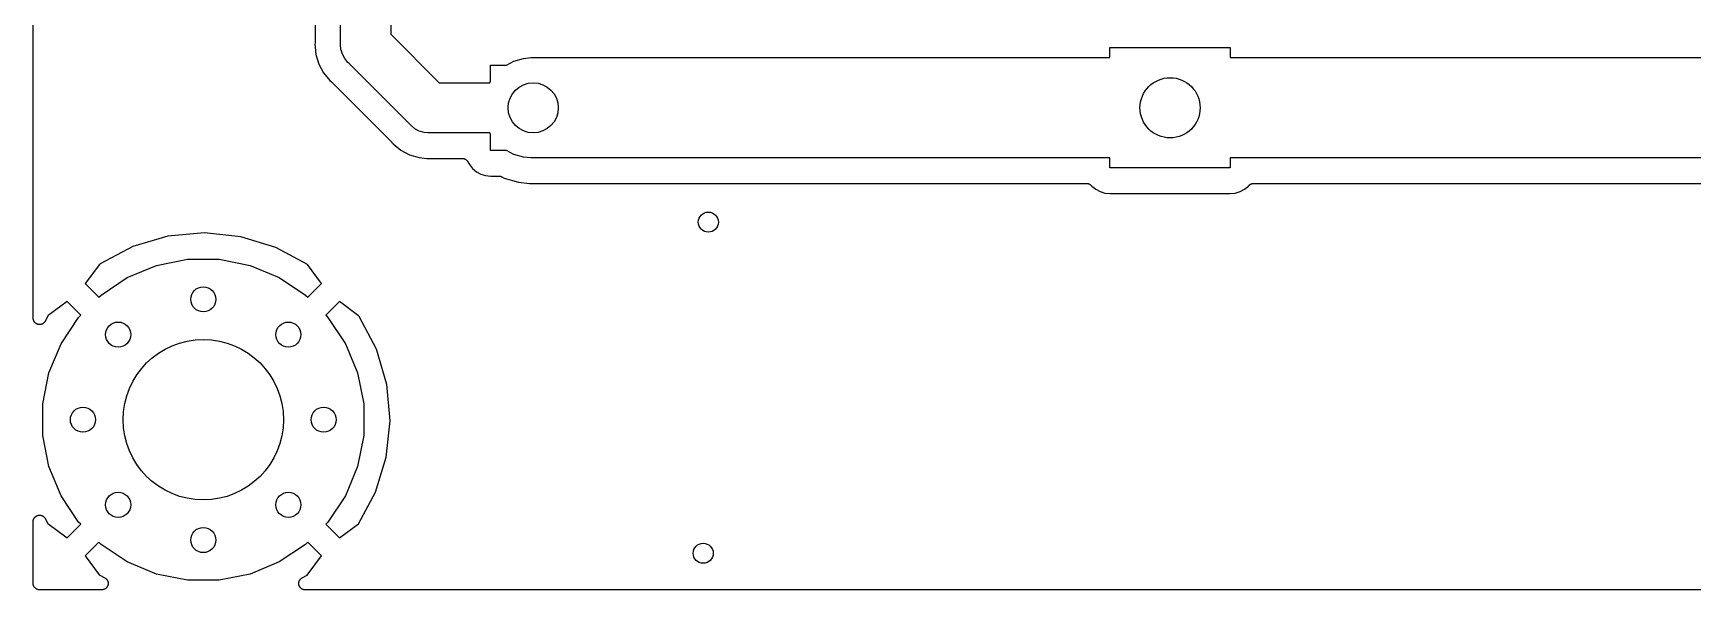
# Model space of a CAD drawing. Extents: x 2.49 to 6.38, y -5.9 to -3.86.
# Drawn here: x 2.489 to 3.792, y -5.903 to -5.466 of the extents above; entities that cross this region are included whole.
import ezdxf

# ---------------------------------------------------------------- set-up
doc = ezdxf.new("R2010")
doc.units = 0
doc.header["$MEASUREMENT"] = 0
doc.layers.add('BLACK', color=7, linetype='CONTINUOUS')

msp = doc.modelspace()

# ---------------------------------------------------------------- linework, layer by layer
at = {"layer": 'BLACK', "linetype": 'CONTINUOUS'}
for p, q in [((2.4885, -5.69), (2.4885, -5.10851)), ((2.70989, -5.21736), (2.70989, -5.47297)), ((2.72989, -5.4742), (2.72989, -5.21613)), ((2.76926, -5.22332), (2.76926, -5.46701)), ((2.76926, -5.46701), (2.80737, -5.50512)), ((2.70987, -5.47346), (2.7097, -5.47517)), ((2.7097, -5.47517), (2.70987, -5.47687)), ((2.70989, -5.47304), (2.70987, -5.47325)), ((2.70987, -5.47325), (2.70987, -5.47346)), ((2.70987, -5.47687), (2.71046, -5.48294)), ((2.70989, -5.47297), (2.70989, -5.47304)), ((2.71046, -5.48294), (2.71273, -5.49043)), ((2.72979, -5.47517), (2.72989, -5.4742)), ((2.73017, -5.47902), (2.72979, -5.47517)), ((2.73034, -5.47956), (2.73017, -5.47902)), ((2.7313, -5.48273), (2.73034, -5.47956)), ((2.73313, -5.48615), (2.7313, -5.48273)), ((2.87338, -5.486), (2.87917, -5.48543)), ((2.87917, -5.48543), (3.33386, -5.48543)), ((3.33386, -5.48543), (3.33386, -5.47756)), ((3.33386, -5.47756), (3.42835, -5.47756)), ((3.42835, -5.47756), (3.42835, -5.48543)), ((3.42835, -5.48543), (3.80373, -5.48543)), ((2.71273, -5.49043), (2.71642, -5.49732)), ((2.71642, -5.49732), (2.72138, -5.50336)), ((2.73559, -5.48915), (2.73313, -5.48615)), ((2.73634, -5.48977), (2.73559, -5.48915)), ((2.78461, -5.53804), (2.73634, -5.48977)), ((2.84764, -5.50389), (2.84764, -5.49134)), ((2.84764, -5.49134), (2.86019, -5.49134)), ((2.86019, -5.49134), (2.86596, -5.48825)), ((2.86596, -5.48825), (2.87338, -5.486)), ((2.72138, -5.50336), (2.7227, -5.50445)), ((2.7227, -5.50445), (2.72276, -5.50449)), ((2.72276, -5.50449), (2.7229, -5.50465)), ((2.7229, -5.50465), (2.72307, -5.50478)), ((2.72307, -5.50478), (2.7696, -5.55131)), ((2.80737, -5.50512), (2.84698, -5.50512)), ((2.84698, -5.50512), (2.84764, -5.50389)), ((2.78523, -5.53879), (2.78461, -5.53804)), ((2.78822, -5.54125), (2.78523, -5.53879)), ((2.79164, -5.54308), (2.78822, -5.54125)), ((2.79535, -5.5442), (2.79164, -5.54308)), ((2.79825, -5.54449), (2.79535, -5.5442)), ((2.79921, -5.54458), (2.79825, -5.54449)), ((2.79825, -5.54449), (2.79825, -5.54449)), ((2.80018, -5.54449), (2.79921, -5.54458)), ((2.84698, -5.54449), (2.80018, -5.54449)), ((2.84764, -5.54571), (2.84698, -5.54449)), ((2.84764, -5.55827), (2.84764, -5.54571)), ((2.7696, -5.55131), (2.76965, -5.55136)), ((2.76965, -5.55136), (2.76978, -5.55153)), ((2.76978, -5.55153), (2.76993, -5.55168)), ((2.76993, -5.55168), (2.77102, -5.553)), ((2.77102, -5.553), (2.77706, -5.55796)), ((2.77706, -5.55796), (2.78395, -5.56164)), ((2.78395, -5.56164), (2.79143, -5.56391)), ((2.86019, -5.55827), (2.84764, -5.55827)), ((2.86596, -5.56135), (2.86019, -5.55827)), ((2.87338, -5.5636), (2.86596, -5.56135)), ((2.87917, -5.56417), (2.87338, -5.5636)), ((2.79143, -5.56391), (2.79751, -5.56451)), ((2.79751, -5.56451), (2.79751, -5.56451)), ((2.79751, -5.56451), (2.79921, -5.56468)), ((2.79921, -5.56468), (2.80092, -5.56451)), ((2.80092, -5.56451), (2.80099, -5.56451)), ((2.80099, -5.56451), (2.8012, -5.56451)), ((2.8012, -5.56451), (2.80141, -5.56449)), ((2.80141, -5.56449), (2.82529, -5.56449)), ((2.82529, -5.56449), (2.82536, -5.56449)), ((2.82536, -5.56449), (2.82558, -5.56451)), ((2.82558, -5.56451), (2.8258, -5.56451)), ((2.8258, -5.56451), (2.82606, -5.56457)), ((2.82606, -5.56457), (2.82633, -5.5646)), ((2.82633, -5.5646), (2.82654, -5.56466)), ((2.82654, -5.56466), (2.82676, -5.56471)), ((2.82676, -5.56471), (2.827, -5.56481)), ((2.827, -5.56481), (2.82726, -5.56489)), ((2.82726, -5.56489), (2.82745, -5.565)), ((2.82745, -5.565), (2.82766, -5.56508)), ((2.82766, -5.56508), (2.82788, -5.56523)), ((2.82788, -5.56523), (2.82811, -5.56536)), ((2.82811, -5.56536), (2.82828, -5.56551)), ((2.82828, -5.56551), (2.82847, -5.56563)), ((2.82847, -5.56563), (2.82866, -5.56582)), ((2.82866, -5.56582), (2.82886, -5.56599)), ((2.82886, -5.56599), (2.829, -5.56616)), ((2.829, -5.56616), (2.82916, -5.56632)), ((2.82916, -5.56632), (2.8293, -5.56654)), ((2.8293, -5.56654), (2.82947, -5.56675)), ((2.82947, -5.56675), (2.82957, -5.56695)), ((2.82957, -5.56695), (2.8297, -5.56713)), ((2.8297, -5.56713), (2.83093, -5.56943)), ((2.83093, -5.56943), (2.83343, -5.57248)), ((2.83343, -5.57248), (2.83647, -5.57498)), ((2.83647, -5.57498), (2.83995, -5.57683)), ((2.83995, -5.57683), (2.84372, -5.57798)), ((3.33386, -5.56417), (2.87917, -5.56417)), ((3.33386, -5.57205), (3.33386, -5.56417)), ((3.42835, -5.57205), (3.33386, -5.57205)), ((4.93386, -5.56417), (3.42835, -5.56417)), ((3.42835, -5.56417), (3.42835, -5.57205)), ((2.84372, -5.57798), (2.84788, -5.57839)), ((2.84788, -5.57839), (2.85416, -5.57839)), ((2.85416, -5.57839), (2.85423, -5.57839)), ((2.85423, -5.57839), (2.85444, -5.57841)), ((2.85444, -5.57841), (2.85466, -5.57841)), ((2.85466, -5.57841), (2.85492, -5.57847)), ((2.85492, -5.57847), (2.8552, -5.5785)), ((2.8552, -5.5785), (2.8554, -5.57856)), ((2.8554, -5.57856), (2.85561, -5.57861)), ((2.85561, -5.57861), (2.85586, -5.57871)), ((2.85586, -5.57871), (2.85613, -5.57879)), ((2.85613, -5.57879), (2.85631, -5.5789)), ((2.85631, -5.5789), (2.85651, -5.57898)), ((2.85651, -5.57898), (2.85827, -5.57992)), ((2.85827, -5.57992), (2.86946, -5.58331)), ((2.86946, -5.58331), (2.87819, -5.58417)), ((2.87819, -5.58417), (3.31557, -5.58417)), ((3.31557, -5.58417), (3.31564, -5.58417)), ((3.31564, -5.58417), (3.31586, -5.5842)), ((3.31586, -5.5842), (3.31608, -5.5842)), ((3.31608, -5.5842), (3.31634, -5.58425)), ((3.31634, -5.58425), (3.31661, -5.58428)), ((3.31661, -5.58428), (3.31682, -5.58435)), ((3.31682, -5.58435), (3.31704, -5.58439)), ((3.31704, -5.58439), (3.31728, -5.5845)), ((3.31728, -5.5845), (3.31754, -5.58458)), ((3.31754, -5.58458), (3.31773, -5.58468)), ((3.31773, -5.58468), (3.31794, -5.58477)), ((3.31794, -5.58477), (3.31816, -5.58492)), ((3.31816, -5.58492), (3.3184, -5.58505)), ((3.3184, -5.58505), (3.31857, -5.58519)), ((3.31857, -5.58519), (3.31875, -5.58531)), ((3.31875, -5.58531), (3.31894, -5.5855)), ((3.31894, -5.5855), (3.31914, -5.58567)), ((3.31914, -5.58567), (3.31928, -5.58585)), ((3.31928, -5.58585), (3.31944, -5.586)), ((3.31944, -5.586), (3.31965, -5.58626)), ((3.31965, -5.58626), (3.32269, -5.58876)), ((3.32269, -5.58876), (3.32617, -5.59061)), ((3.43604, -5.59061), (3.43951, -5.58876)), ((3.43951, -5.58876), (3.44256, -5.58626)), ((3.44256, -5.58626), (3.44277, -5.586)), ((3.44277, -5.586), (3.44281, -5.58595)), ((3.44281, -5.58595), (3.44297, -5.58579)), ((3.44297, -5.58579), (3.44311, -5.58563)), ((3.44311, -5.58563), (3.44332, -5.58546)), ((3.44332, -5.58546), (3.44351, -5.58527)), ((3.44351, -5.58527), (3.4437, -5.58515)), ((3.4437, -5.58515), (3.44387, -5.58501)), ((3.44387, -5.58501), (3.4441, -5.58488)), ((3.4441, -5.58488), (3.44433, -5.58474)), ((3.44433, -5.58474), (3.44453, -5.58465)), ((3.44453, -5.58465), (3.44473, -5.58455)), ((3.44473, -5.58455), (3.44499, -5.58447)), ((3.44499, -5.58447), (3.44524, -5.58437)), ((3.44524, -5.58437), (3.44545, -5.58433)), ((3.44545, -5.58433), (3.44566, -5.58427)), ((3.44566, -5.58427), (3.44593, -5.58424)), ((3.44593, -5.58424), (3.44619, -5.58419)), ((3.44619, -5.58419), (3.44641, -5.58419)), ((3.44641, -5.58419), (3.44663, -5.58417)), ((3.44663, -5.58417), (4.91557, -5.58417)), ((3.32617, -5.59061), (3.32994, -5.59176)), ((3.32994, -5.59176), (3.3341, -5.59217)), ((3.3341, -5.59217), (3.4281, -5.59217)), ((3.4281, -5.59217), (3.43227, -5.59176)), ((3.43227, -5.59176), (3.43604, -5.59061)), ((2.59434, -5.62564), (2.56677, -5.63381)), ((2.62297, -5.623), (2.59434, -5.62564)), ((2.65157, -5.626), (2.62297, -5.623)), ((2.67904, -5.63452), (2.65157, -5.626)), ((2.56677, -5.63381), (2.54112, -5.64731)), ((2.70376, -5.64794), (2.67904, -5.63452)), ((2.54047, -5.64774), (2.52936, -5.66285)), ((2.54112, -5.64731), (2.54047, -5.64774)), ((2.56237, -5.65804), (2.5853, -5.64854)), ((2.5853, -5.64854), (2.60964, -5.6437)), ((2.60964, -5.6437), (2.63446, -5.6437)), ((2.63446, -5.6437), (2.6588, -5.64854)), ((2.6588, -5.64854), (2.68172, -5.65804)), ((2.71474, -5.66285), (2.70376, -5.64794)), ((2.52936, -5.66285), (2.54003, -5.67353)), ((2.54174, -5.67183), (2.56237, -5.65804)), ((2.68172, -5.65804), (2.70236, -5.67183)), ((2.70406, -5.67353), (2.71474, -5.66285)), ((2.51522, -5.677), (2.5003, -5.68797)), ((2.52589, -5.68767), (2.51522, -5.677)), ((2.54003, -5.67353), (2.54174, -5.67183)), ((2.70236, -5.67183), (2.70406, -5.67353)), ((2.72888, -5.677), (2.7182, -5.68767)), ((2.74399, -5.68811), (2.72888, -5.677)), ((2.48853, -5.69023), (2.4885, -5.69)), ((2.48852, -5.69045), (2.48853, -5.69023)), ((2.48857, -5.69071), (2.48852, -5.69045)), ((2.4886, -5.69098), (2.48857, -5.69071)), ((2.48866, -5.69119), (2.4886, -5.69098)), ((2.48871, -5.69141), (2.48866, -5.69119)), ((2.4888, -5.69166), (2.48871, -5.69141)), ((2.48888, -5.69191), (2.4888, -5.69166)), ((2.48899, -5.69211), (2.48888, -5.69191)), ((2.48907, -5.69231), (2.48899, -5.69211)), ((2.48921, -5.69254), (2.48907, -5.69231)), ((2.48934, -5.69277), (2.48921, -5.69254)), ((2.48948, -5.69294), (2.48934, -5.69277)), ((2.4896, -5.69313), (2.48948, -5.69294)), ((2.48979, -5.69332), (2.4896, -5.69313)), ((2.48996, -5.69353), (2.48979, -5.69332)), ((2.49013, -5.69367), (2.48996, -5.69353)), ((2.49028, -5.69383), (2.49013, -5.69367)), ((2.4905, -5.69398), (2.49028, -5.69383)), ((2.49071, -5.69415), (2.4905, -5.69398)), ((2.4909, -5.69426), (2.49071, -5.69415)), ((2.49624, -5.69419), (2.49601, -5.69431)), ((2.49642, -5.69405), (2.49624, -5.69419)), ((2.4966, -5.69393), (2.49642, -5.69405)), ((2.4968, -5.69374), (2.4966, -5.69393)), ((2.497, -5.69358), (2.4968, -5.69374)), ((2.49715, -5.69341), (2.497, -5.69358)), ((2.49731, -5.69325), (2.49715, -5.69341)), ((2.49746, -5.69303), (2.49731, -5.69325)), ((2.49763, -5.69283), (2.49746, -5.69303)), ((2.49774, -5.69263), (2.49763, -5.69283)), ((2.49786, -5.69245), (2.49774, -5.69263)), ((2.4979, -5.69239), (2.49786, -5.69245)), ((2.5003, -5.68797), (2.4979, -5.69239)), ((2.5104, -5.71001), (2.52419, -5.68937)), ((2.52419, -5.68937), (2.52589, -5.68767)), ((2.7182, -5.68767), (2.71991, -5.68937)), ((2.71991, -5.68937), (2.73369, -5.71001)), ((2.74442, -5.68875), (2.74399, -5.68811)), ((2.75792, -5.7144), (2.74442, -5.68875)), ((2.49109, -5.69438), (2.4909, -5.69426)), ((2.49133, -5.69449), (2.49109, -5.69438)), ((2.49157, -5.69461), (2.49133, -5.69449)), ((2.49178, -5.69468), (2.49157, -5.69461)), ((2.49198, -5.69477), (2.49178, -5.69468)), ((2.49224, -5.69482), (2.49198, -5.69477)), ((2.4925, -5.6949), (2.49224, -5.69482)), ((2.49272, -5.69493), (2.4925, -5.6949)), ((2.49294, -5.69497), (2.49272, -5.69493)), ((2.4932, -5.69498), (2.49294, -5.69497)), ((2.49347, -5.695), (2.4932, -5.69498)), ((2.49369, -5.69498), (2.49347, -5.695)), ((2.49391, -5.69499), (2.49369, -5.69498)), ((2.49418, -5.69494), (2.49391, -5.69499)), ((2.49444, -5.69492), (2.49418, -5.69494)), ((2.49465, -5.69485), (2.49444, -5.69492)), ((2.49487, -5.69481), (2.49465, -5.69485)), ((2.49512, -5.69472), (2.49487, -5.69481)), ((2.49538, -5.69464), (2.49512, -5.69472)), ((2.49557, -5.69454), (2.49538, -5.69464)), ((2.49578, -5.69445), (2.49557, -5.69454)), ((2.49601, -5.69431), (2.49578, -5.69445)), ((2.5009, -5.73294), (2.5104, -5.71001)), ((2.73369, -5.71001), (2.74319, -5.73294)), ((2.7661, -5.74198), (2.75792, -5.7144)), ((2.49606, -5.75728), (2.5009, -5.73294)), ((2.74319, -5.73294), (2.74803, -5.75728)), ((2.76873, -5.77061), (2.7661, -5.74198)), ((2.49606, -5.78209), (2.49606, -5.75728)), ((2.74803, -5.75728), (2.74803, -5.78209)), ((2.76574, -5.79921), (2.76873, -5.77061)), ((2.5009, -5.80643), (2.49606, -5.78209)), ((2.74803, -5.78209), (2.74319, -5.80643)), ((2.5104, -5.82936), (2.5009, -5.80643)), ((2.74319, -5.80643), (2.73369, -5.82936)), ((2.75721, -5.82667), (2.76574, -5.79921)), ((2.52419, -5.85), (2.5104, -5.82936)), ((2.73369, -5.82936), (2.71991, -5.85)), ((2.7438, -5.8514), (2.75721, -5.82667)), ((2.4885, -5.84956), (2.48853, -5.8493)), ((2.4885, -5.84963), (2.4885, -5.84956)), ((2.4885, -5.89823), (2.4885, -5.84963)), ((2.48853, -5.8493), (2.48854, -5.84905)), ((2.48854, -5.84905), (2.48859, -5.84882)), ((2.48859, -5.84882), (2.48861, -5.84859)), ((2.48861, -5.84859), (2.48869, -5.84835)), ((2.48869, -5.84835), (2.48874, -5.8481)), ((2.48874, -5.8481), (2.48884, -5.84788)), ((2.48884, -5.84788), (2.48891, -5.84766)), ((2.48891, -5.84766), (2.48903, -5.84743)), ((2.48903, -5.84743), (2.48913, -5.8472)), ((2.48913, -5.8472), (2.48927, -5.84701)), ((2.48927, -5.84701), (2.48938, -5.8468)), ((2.48938, -5.8468), (2.48954, -5.84661)), ((2.48954, -5.84661), (2.48969, -5.8464)), ((2.48969, -5.8464), (2.48985, -5.84623)), ((2.48985, -5.84623), (2.49001, -5.84606)), ((2.49001, -5.84606), (2.4902, -5.8459)), ((2.4902, -5.8459), (2.49039, -5.84572)), ((2.49039, -5.84572), (2.49058, -5.84559)), ((2.49058, -5.84559), (2.49077, -5.84544)), ((2.49077, -5.84544), (2.49099, -5.84533)), ((2.49099, -5.84533), (2.49121, -5.84519)), ((2.49121, -5.84519), (2.49142, -5.8451)), ((2.49142, -5.8451), (2.49163, -5.84499)), ((2.49163, -5.84499), (2.49188, -5.84492)), ((2.49188, -5.84492), (2.49211, -5.84483)), ((2.49211, -5.84483), (2.49234, -5.84478)), ((2.49234, -5.84478), (2.49257, -5.84472)), ((2.49257, -5.84472), (2.49282, -5.84469)), ((2.49282, -5.84469), (2.49307, -5.84465)), ((2.49307, -5.84465), (2.49331, -5.84465)), ((2.49331, -5.84465), (2.49354, -5.84463)), ((2.49354, -5.84463), (2.49379, -5.84465)), ((2.49379, -5.84465), (2.49405, -5.84466)), ((2.49405, -5.84466), (2.49428, -5.84471)), ((2.49428, -5.84471), (2.49451, -5.84473)), ((2.49451, -5.84473), (2.49475, -5.84481)), ((2.49475, -5.84481), (2.495, -5.84486)), ((2.495, -5.84486), (2.49522, -5.84495)), ((2.49522, -5.84495), (2.49544, -5.84502)), ((2.49544, -5.84502), (2.49567, -5.84514)), ((2.49567, -5.84514), (2.4959, -5.84524)), ((2.4959, -5.84524), (2.49609, -5.84537)), ((2.49609, -5.84537), (2.4963, -5.84548)), ((2.4963, -5.84548), (2.4965, -5.84565)), ((2.4965, -5.84565), (2.49671, -5.84579)), ((2.49671, -5.84579), (2.49687, -5.84596)), ((2.49687, -5.84596), (2.49705, -5.8461)), ((2.49705, -5.8461), (2.49721, -5.8463)), ((2.49721, -5.8463), (2.49739, -5.84648)), ((2.49739, -5.84648), (2.49752, -5.84668)), ((2.49752, -5.84668), (2.49767, -5.84686)), ((2.49767, -5.84686), (2.49779, -5.84709)), ((2.49779, -5.84709), (2.49793, -5.8473)), ((2.49793, -5.8473), (2.49967, -5.85062)), ((2.52589, -5.8517), (2.52419, -5.85)), ((2.71991, -5.85), (2.7182, -5.8517)), ((2.49967, -5.85062), (2.5001, -5.85126)), ((2.5001, -5.85126), (2.51522, -5.86237)), ((2.51522, -5.86237), (2.52589, -5.8517)), ((2.7182, -5.8517), (2.72888, -5.86237)), ((2.72888, -5.86237), (2.7438, -5.8514)), ((2.54003, -5.86584), (2.52936, -5.87652)), ((2.52936, -5.87652), (2.54033, -5.89144)), ((2.54174, -5.86754), (2.54003, -5.86584)), ((2.56237, -5.88133), (2.54174, -5.86754)), ((2.70236, -5.86754), (2.68172, -5.88133)), ((2.70406, -5.86584), (2.70236, -5.86754)), ((2.70362, -5.89163), (2.71474, -5.87652)), ((2.71474, -5.87652), (2.70406, -5.86584)), ((2.5853, -5.89083), (2.56237, -5.88133)), ((2.68172, -5.88133), (2.6588, -5.89083)), ((2.48855, -5.8987), (2.4885, -5.89823)), ((2.48859, -5.89917), (2.48855, -5.8987)), ((2.4886, -5.89918), (2.48859, -5.89917)), ((2.4886, -5.8992), (2.4886, -5.89918)), ((2.48874, -5.89965), (2.4886, -5.8992)), ((2.48887, -5.9001), (2.48874, -5.89965)), ((2.48888, -5.90012), (2.48887, -5.9001)), ((2.48888, -5.90013), (2.48888, -5.90012)), ((2.4891, -5.90055), (2.48888, -5.90013)), ((2.48932, -5.90097), (2.4891, -5.90055)), ((2.48933, -5.90098), (2.48932, -5.90097)), ((2.48934, -5.901), (2.48933, -5.90098)), ((2.48964, -5.90136), (2.48934, -5.901)), ((2.48993, -5.90173), (2.48964, -5.90136)), ((2.48995, -5.90174), (2.48993, -5.90173)), ((2.48996, -5.90175), (2.48995, -5.90174)), ((2.49032, -5.90205), (2.48996, -5.90175)), ((2.49068, -5.90235), (2.49032, -5.90205)), ((2.49069, -5.90236), (2.49068, -5.90235)), ((2.49071, -5.90237), (2.49069, -5.90236)), ((2.49112, -5.9026), (2.49071, -5.90237)), ((2.49153, -5.90282), (2.49112, -5.9026)), ((2.54033, -5.89144), (2.54475, -5.89383)), ((2.54468, -5.90266), (2.54447, -5.90275)), ((2.5449, -5.90252), (2.54468, -5.90266)), ((2.54475, -5.89383), (2.54481, -5.89387)), ((2.54481, -5.89387), (2.545, -5.894)), ((2.54513, -5.90239), (2.5449, -5.90252)), ((2.545, -5.894), (2.54519, -5.8941)), ((2.54531, -5.90225), (2.54513, -5.90239)), ((2.54519, -5.8941), (2.5454, -5.89427)), ((2.54549, -5.90213), (2.54531, -5.90225)), ((2.5454, -5.89427), (2.54561, -5.89443)), ((2.54568, -5.90194), (2.54549, -5.90213)), ((2.54561, -5.89443), (2.54577, -5.89459)), ((2.54589, -5.90178), (2.54568, -5.90194)), ((2.54577, -5.89459), (2.54594, -5.89473)), ((2.54603, -5.9016), (2.54589, -5.90178)), ((2.54594, -5.89473), (2.54611, -5.89494)), ((2.54619, -5.90145), (2.54603, -5.9016)), ((2.54611, -5.89494), (2.54629, -5.89513)), ((2.54634, -5.90123), (2.54619, -5.90145)), ((2.54629, -5.89513), (2.54641, -5.89532)), ((2.54651, -5.90102), (2.54634, -5.90123)), ((2.54641, -5.89532), (2.54655, -5.89549)), ((2.54662, -5.90083), (2.54651, -5.90102)), ((2.54655, -5.89549), (2.54667, -5.89573)), ((2.54674, -5.90064), (2.54662, -5.90083)), ((2.54667, -5.89573), (2.54682, -5.89595)), ((2.54685, -5.9004), (2.54674, -5.90064)), ((2.54682, -5.89595), (2.5469, -5.89616)), ((2.54698, -5.90017), (2.54685, -5.9004)), ((2.5469, -5.89616), (2.547, -5.89636)), ((2.54704, -5.89995), (2.54698, -5.90017)), ((2.547, -5.89636), (2.54708, -5.89661)), ((2.54713, -5.89975), (2.54704, -5.89995)), ((2.54708, -5.89661), (2.54718, -5.89686)), ((2.54719, -5.89949), (2.54713, -5.89975)), ((2.54718, -5.89686), (2.54722, -5.89708)), ((2.54726, -5.89923), (2.54719, -5.89949)), ((2.54722, -5.89708), (2.54728, -5.89729)), ((2.54729, -5.89901), (2.54726, -5.89923)), ((2.54728, -5.89729), (2.5473, -5.89756)), ((2.54733, -5.89879), (2.54729, -5.89901)), ((2.5473, -5.89756), (2.54735, -5.89782)), ((2.54734, -5.89853), (2.54733, -5.89879)), ((2.54737, -5.89826), (2.54734, -5.89853)), ((2.54735, -5.89782), (2.54735, -5.89804)), ((2.54735, -5.89804), (2.54737, -5.89826)), ((2.60964, -5.89567), (2.5853, -5.89083)), ((2.63446, -5.89567), (2.60964, -5.89567)), ((2.6588, -5.89083), (2.63446, -5.89567)), ((2.69699, -5.89819), (2.69702, -5.89794)), ((2.69701, -5.89843), (2.69699, -5.89819)), ((2.69701, -5.89866), (2.69701, -5.89843)), ((2.69706, -5.89891), (2.69701, -5.89866)), ((2.69702, -5.89769), (2.69707, -5.89746)), ((2.69702, -5.89794), (2.69702, -5.89769)), ((2.69708, -5.89917), (2.69706, -5.89891)), ((2.69707, -5.89746), (2.69709, -5.89722)), ((2.69714, -5.89939), (2.69708, -5.89917)), ((2.69709, -5.89722), (2.69717, -5.89698)), ((2.69719, -5.89962), (2.69714, -5.89939)), ((2.69717, -5.89698), (2.69722, -5.89673)), ((2.69728, -5.89986), (2.69719, -5.89962)), ((2.69722, -5.89673), (2.69731, -5.89651)), ((2.69735, -5.9001), (2.69728, -5.89986)), ((2.69731, -5.89651), (2.69738, -5.89629)), ((2.69746, -5.90031), (2.69735, -5.9001)), ((2.69738, -5.89629), (2.6975, -5.89607)), ((2.69755, -5.90053), (2.69746, -5.90031)), ((2.6975, -5.89607), (2.6976, -5.89583)), ((2.69769, -5.90074), (2.69755, -5.90053)), ((2.6976, -5.89583), (2.69773, -5.89564)), ((2.69781, -5.90097), (2.69769, -5.90074)), ((2.69773, -5.89564), (2.69784, -5.89543)), ((2.69795, -5.90115), (2.69781, -5.90097)), ((2.69784, -5.89543), (2.69801, -5.89524)), ((2.69808, -5.90135), (2.69795, -5.90115)), ((2.69801, -5.89524), (2.69815, -5.89503)), ((2.69826, -5.90153), (2.69808, -5.90135)), ((2.69815, -5.89503), (2.69832, -5.89486)), ((2.69842, -5.90173), (2.69826, -5.90153)), ((2.69832, -5.89486), (2.69847, -5.89468)), ((2.6986, -5.90188), (2.69842, -5.90173)), ((2.69847, -5.89468), (2.69866, -5.89452)), ((2.69876, -5.90205), (2.6986, -5.90188)), ((2.69866, -5.89452), (2.69885, -5.89434)), ((2.69897, -5.90219), (2.69876, -5.90205)), ((2.69885, -5.89434), (2.69904, -5.89421)), ((2.69917, -5.90235), (2.69897, -5.90219)), ((2.69904, -5.89421), (2.69922, -5.89406)), ((2.69937, -5.90247), (2.69917, -5.90235)), ((2.69922, -5.89406), (2.69945, -5.89394)), ((2.69956, -5.9026), (2.69937, -5.90247)), ((2.69945, -5.89394), (2.69966, -5.8938)), ((2.6998, -5.9027), (2.69956, -5.9026)), ((2.69966, -5.8938), (2.70298, -5.89206)), ((2.70298, -5.89206), (2.70362, -5.89163)), ((2.49155, -5.90283), (2.49153, -5.90282)), ((2.49157, -5.90284), (2.49155, -5.90283)), ((2.49202, -5.90298), (2.49157, -5.90284)), ((2.49246, -5.90312), (2.49202, -5.90298)), ((2.49248, -5.90312), (2.49246, -5.90312)), ((2.4925, -5.90313), (2.49248, -5.90312)), ((2.49296, -5.90318), (2.4925, -5.90313)), ((2.49343, -5.90323), (2.49296, -5.90318)), ((2.49347, -5.90323), (2.49343, -5.90323)), ((2.4935, -5.90323), (2.49347, -5.90323)), ((2.49347, -5.90323), (2.49347, -5.90323)), ((2.49347, -5.90323), (2.49347, -5.90323)), ((2.54237, -5.90323), (2.4935, -5.90323)), ((2.54259, -5.90321), (2.54237, -5.90323)), ((2.54281, -5.90321), (2.54259, -5.90321)), ((2.54307, -5.90316), (2.54281, -5.90321)), ((2.54334, -5.90313), (2.54307, -5.90316)), ((2.54355, -5.90307), (2.54334, -5.90313)), ((2.54377, -5.90303), (2.54355, -5.90307)), ((2.54402, -5.90293), (2.54377, -5.90303)), ((2.54427, -5.90285), (2.54402, -5.90293)), ((2.54447, -5.90275), (2.54427, -5.90285)), ((2.70002, -5.90282), (2.6998, -5.9027)), ((2.70024, -5.90289), (2.70002, -5.90282)), ((2.70046, -5.90299), (2.70024, -5.90289)), ((2.70071, -5.90304), (2.70046, -5.90299)), ((2.70095, -5.90312), (2.70071, -5.90304)), ((2.70118, -5.90315), (2.70095, -5.90312)), ((2.70141, -5.90319), (2.70118, -5.90315)), ((2.70167, -5.9032), (2.70141, -5.90319)), ((2.70192, -5.90323), (2.70167, -5.9032)), ((2.70199, -5.90323), (2.70192, -5.90323)), ((6.12285, -5.90323), (2.70199, -5.90323))]:
    msp.add_line(p, q, dxfattribs=at)
at = {"layer": 'BLACK'}
for centre, radius in [((2.8811, -5.5248), 0.01969), ((3.3811, -5.5248), 0.02362), ((3.01857, -5.61455), 0.00787), ((2.62205, -5.6752), 0.00984), ((2.55523, -5.70287), 0.00984), ((2.68886, -5.70287), 0.00984), ((2.62205, -5.76969), 0.06299), ((2.52756, -5.76969), 0.00984), ((2.71654, -5.76969), 0.00984), ((2.55523, -5.8365), 0.00984), ((2.68886, -5.8365), 0.00984), ((2.62205, -5.86417), 0.00984), ((3.01457, -5.87455), 0.00787)]:
    msp.add_circle(centre, radius, dxfattribs=at)

doc.saveas('drawing.dxf')
